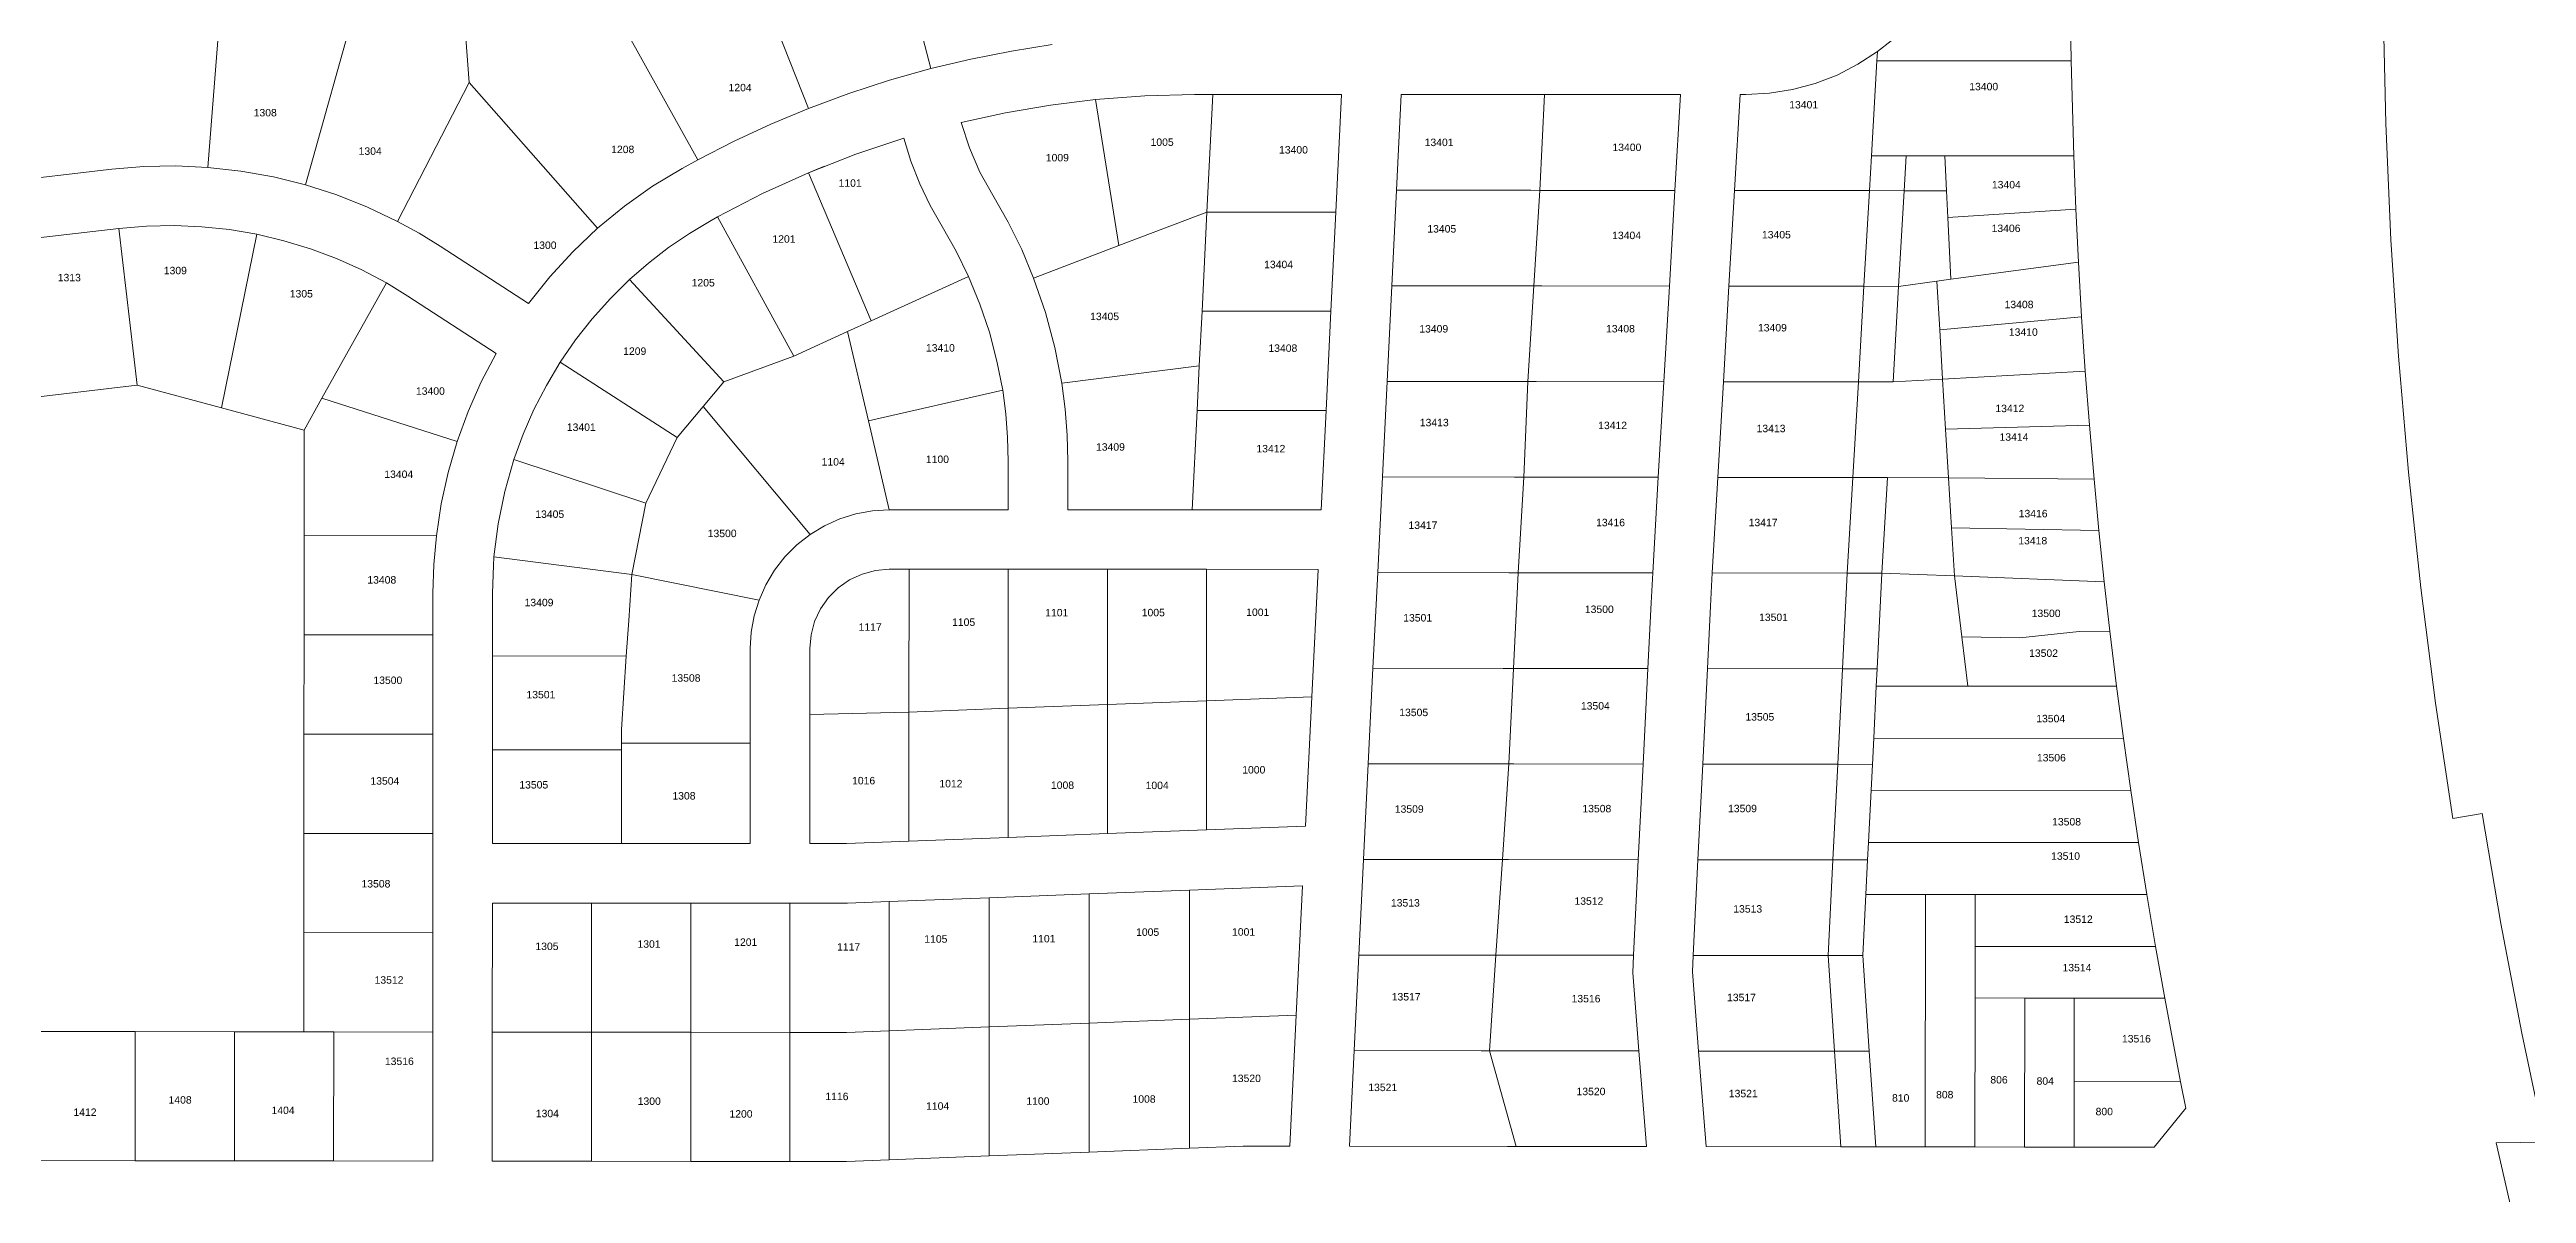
# Model space of a CAD drawing. Header units: feet. Extents: x 865220 to 5618803, y -2240498 to 1935234.
# Drawn here: x 2807107 to 2809603, y 969518 to 970670 of the extents above; entities that cross this region are included whole.
import ezdxf
from ezdxf.enums import TextEntityAlignment as Align

# ---------------------------------------------------------------- set-up
doc = ezdxf.new("R2010")
doc.units = ezdxf.units.FT
doc.header["$LTSCALE"] = 0.015
doc.header["$MEASUREMENT"] = 0
doc.layers.add('Dakota County Addresses', color=7, linetype='Continuous')
doc.layers.add('Dakota County Parcels', color=7, linetype='Continuous')
doc.styles.add('Dimensions 100', font='arial.ttf')

# ---------------------------------------------------------------- blocks, each defined once
blk = doc.blocks.new('ACMAP_ANN_TEMPLATE_Dakota County Addresses')
at = {"layer": 'Dakota County Addresses', "style": 'Dimensions 100'}
blk.add_attdef('DakotaCountyAddress', text='', height=50, dxfattribs=at).set_placement((0, 0), align=Align.CENTER)

msp = doc.modelspace()

# ---------------------------------------------------------------- linework, layer by layer
at = {"layer": 'Dakota County Parcels', "lineweight": 5}
for p, q in [((2807266.4, 970551.8), (2807286.8, 970815.9)), ((2807364.6, 970534.2), (2807443.7, 970815.9)), ((2807529.7, 970637.4), (2807516.3, 970815.9)), ((2807617.1, 970815.9), (2807760.3, 970559.5)), ((2807790.8, 970815.9), (2807871.6, 970611.1)), ((2807952.5, 970815.9), (2807995.1, 970651.3)), ((2808943.2, 970563.5), (2808948.8, 970659.1)), ((2808948.8, 970659.1), (2808949.3, 970668.5)), ((2808948.8, 970659.1), (2809144.5, 970659.1)), ((2809144.1, 970678.9), (2809144.5, 970659.1)), ((2809144.5, 970659.1), (2809147.1, 970563.5)), ((2807457.4, 970497.4), (2807529.7, 970637.4)), ((2807529.7, 970637.4), (2807659.2, 970490.5)), ((2808184.5, 970473), (2808161.1, 970620.2)), ((2808260.9, 970625.2), (2808279.2, 970625.2)), ((2808273.3, 970506.8), (2808279.2, 970625.2)), ((2808279.2, 970625.2), (2808409.1, 970625.2)), ((2808403.3, 970506.8), (2808409.1, 970625.2)), ((2808464.5, 970528.8), (2808469.2, 970625.2)), ((2808609, 970528.6), (2808613.8, 970625.2)), ((2808745.1, 970528.5), (2808750.7, 970625.2)), ((2808805.2, 970528.4), (2808810.8, 970625.2)), ((2808810.8, 970625.2), (2808816.7, 970625.2)), ((2807760.3, 970559.5), (2807744.3, 970550.7)), ((2808941.2, 970528.3), (2808943.2, 970563.5)), ((2808943.2, 970563.5), (2808978.2, 970563.5)), ((2808976.2, 970528.2), (2808978.2, 970563.5)), ((2808978.2, 970563.5), (2809017.2, 970563.5)), ((2809017.2, 970563.5), (2809018.9, 970528.2)), ((2809017.2, 970563.5), (2809147.1, 970563.5)), ((2809147.1, 970563.5), (2809149.2, 970509.8)), ((2806977, 970527.3), (2807169.5, 970549.9)), ((2807887.9, 970552.9), (2807871.8, 970546.3)), ((2807871.8, 970546.3), (2807934.8, 970397.1)), ((2808184.5, 970473), (2808273.3, 970506.8)), ((2808268.4, 970406.8), (2808273.3, 970506.8)), ((2808273.3, 970506.8), (2808403.3, 970506.8)), ((2808398.4, 970406.8), (2808403.3, 970506.8)), ((2808459.7, 970432.5), (2808464.5, 970528.8)), ((2808603, 970432.3), (2808609, 970528.6)), ((2808739.5, 970432.2), (2808745.1, 970528.5)), ((2808799.6, 970432.1), (2808805.2, 970528.4)), ((2808805.2, 970528.4), (2808941.2, 970528.3)), ((2808935.6, 970432), (2808941.2, 970528.3)), ((2808941.2, 970528.3), (2808976.2, 970528.2)), ((2808970.6, 970431.9), (2808976.2, 970528.2)), ((2808976.2, 970528.2), (2809018.9, 970528.2)), ((2809020.2, 970501.2), (2809018.9, 970528.2)), ((2809020.2, 970501.2), (2809149.2, 970509.8)), ((2809149.2, 970509.8), (2809151.8, 970456.2)), ((2807057.3, 970476.3), (2807176.4, 970490.3)), ((2807176.4, 970490.3), (2807194.9, 970332.4)), ((2807280.1, 970309.4), (2807315.7, 970484.4)), ((2807779.9, 970501.9), (2807773.5, 970498.3)), ((2807779.9, 970501.9), (2807856.9, 970361.6)), ((2809023.1, 970439), (2809020.2, 970501.2)), ((2807500.6, 970472.3), (2807589.5, 970414.6)), ((2808098.7, 970440.3), (2808184.5, 970473)), ((2809023.1, 970439), (2809151.8, 970456.2)), ((2809151.8, 970456.2), (2809155, 970401.3)), ((2807381.3, 970319.2), (2807446.2, 970435.3)), ((2807467.9, 970422), (2807446.2, 970435.3)), ((2807691.4, 970438.8), (2807786.4, 970335.9)), ((2807934.8, 970397.1), (2808033.1, 970441.9)), ((2808455, 970336.2), (2808459.7, 970432.5)), ((2808597, 970336), (2808603, 970432.3)), ((2808733.9, 970335.9), (2808739.5, 970432.2)), ((2808794, 970335.8), (2808799.6, 970432.1)), ((2808799.6, 970432.1), (2808935.6, 970432)), ((2808930, 970335.7), (2808935.6, 970432)), ((2808935.6, 970432), (2808970.6, 970431.9)), ((2808965, 970335.6), (2808970.6, 970431.9)), ((2808970.6, 970431.9), (2809009, 970437.1)), ((2809009, 970437.1), (2809023.1, 970439)), ((2809009, 970437.1), (2809012, 970388.1)), ((2807467.9, 970422), (2807556.8, 970364.3)), ((2808265.7, 970352), (2808268.4, 970406.8)), ((2808268.4, 970406.8), (2808398.4, 970406.8)), ((2808393.4, 970306.8), (2808398.4, 970406.8)), ((2807856.9, 970361.6), (2807911.1, 970386.3)), ((2807911.1, 970386.3), (2807934.8, 970397.1)), ((2807911.1, 970386.3), (2807932.1, 970296.5)), ((2809012, 970388.1), (2809155, 970401.3)), ((2809012, 970388.1), (2809014.9, 970338.4)), ((2809155, 970401.3), (2809158.7, 970346.5)), ((2807786.4, 970335.9), (2807856.9, 970361.6)), ((2807075.8, 970318.4), (2807194.9, 970332.4)), ((2807194.9, 970332.4), (2807280.1, 970309.4)), ((2807621.5, 970355.5), (2807739.2, 970279.8)), ((2807765.4, 970310.9), (2807786.4, 970335.9)), ((2808127.1, 970334.3), (2808265.7, 970352)), ((2808263.5, 970306.8), (2808265.7, 970352)), ((2808450.2, 970239.9), (2808455, 970336.2)), ((2808592.9, 970239.7), (2808597, 970336)), ((2808728.3, 970239.6), (2808733.9, 970335.9)), ((2808788.4, 970239.5), (2808794, 970335.8)), ((2808794, 970335.8), (2808930, 970335.7)), ((2808924.4, 970239.4), (2808930, 970335.7)), ((2808930, 970335.7), (2808965, 970335.6)), ((2808965, 970335.6), (2809014.9, 970338.4)), ((2809014.9, 970338.4), (2809158.7, 970346.5)), ((2809014.9, 970338.4), (2809017.9, 970288.2)), ((2809158.7, 970346.5), (2809162.9, 970292.1)), ((2807280.1, 970309.4), (2807363.2, 970286.9)), ((2807363.2, 970286.9), (2807381.3, 970319.2)), ((2807381.3, 970319.2), (2807517.5, 970275.5)), ((2807739.2, 970279.8), (2807765.4, 970310.9)), ((2807765.4, 970310.9), (2807873.3, 970181.9)), ((2807932.1, 970296.5), (2808067.5, 970327.3)), ((2808258.5, 970206.9), (2808263.5, 970306.8)), ((2808263.5, 970306.8), (2808393.4, 970306.8)), ((2808388.5, 970206.8), (2808393.4, 970306.8)), ((2807363.2, 970180.9), (2807363.2, 970286.9)), ((2807932.1, 970296.5), (2807953.1, 970206.9)), ((2809017.9, 970288.2), (2809162.9, 970292.1)), ((2809017.9, 970288.2), (2809020.9, 970238.9)), ((2809162.9, 970292.1), (2809167.6, 970237.8)), ((2807574.7, 970257.4), (2807707.7, 970213.6)), ((2807707.7, 970213.6), (2807739.2, 970279.8)), ((2808073.1, 970206.9), (2808073.1, 970255.8)), ((2808133.1, 970206.9), (2808133.1, 970255.8)), ((2808445.5, 970143.6), (2808450.2, 970239.9)), ((2808587.2, 970143.4), (2808592.9, 970239.7)), ((2808722.8, 970143.3), (2808728.3, 970239.6)), ((2808782.8, 970143.2), (2808788.4, 970239.5)), ((2808788.4, 970239.5), (2808924.4, 970239.4)), ((2808918.8, 970143), (2808924.4, 970239.4)), ((2808924.4, 970239.4), (2808959.4, 970239.3)), ((2808953.8, 970143), (2808959.4, 970239.3)), ((2808959.4, 970239.3), (2809020.9, 970238.9)), ((2809020.9, 970238.9), (2809167.6, 970237.8)), ((2809020.9, 970238.9), (2809023.9, 970188.6)), ((2809167.6, 970237.8), (2809172.5, 970186.1)), ((2807693.8, 970141.7), (2807707.7, 970213.6)), ((2807953.1, 970206.9), (2808073.1, 970206.9)), ((2808133.1, 970206.9), (2808258.5, 970206.9)), ((2808258.5, 970206.9), (2808388.5, 970206.8)), ((2809023.9, 970188.6), (2809172.5, 970186.1)), ((2809023.9, 970188.6), (2809026.8, 970140.2)), ((2809172.5, 970186.1), (2809177.9, 970134.4)), ((2807363.2, 970180.9), (2807496.6, 970180.6)), ((2807363.2, 970080.9), (2807363.2, 970180.9)), ((2807554.7, 970159.6), (2807554.1, 970150.7)), ((2807693.8, 970141.7), (2807554.7, 970159.6)), ((2807554.1, 970150.7), (2807553.2, 970123)), ((2807690.6, 970095.4), (2807693.8, 970141.7)), ((2807693.8, 970141.7), (2807821.9, 970115.8)), ((2807953.1, 970146.9), (2807973.1, 970146.9)), ((2807973, 970003), (2807973.1, 970146.9)), ((2807973.1, 970146.9), (2808073.1, 970146.9)), ((2808073, 970006.9), (2808073.1, 970146.9)), ((2808073.1, 970146.9), (2808173.1, 970146.9)), ((2808173, 970010.7), (2808173.1, 970146.9)), ((2808173.1, 970146.9), (2808273, 970146.9)), ((2808273, 970014.5), (2808273, 970146.9)), ((2808273, 970146.9), (2808385.6, 970146.8)), ((2808379.2, 970018.5), (2808385.6, 970146.8)), ((2808440.7, 970047.3), (2808445.5, 970143.6)), ((2808582.4, 970047.1), (2808587.2, 970143.4)), ((2808721, 970113.1), (2808722.8, 970143.3)), ((2808780.9, 970109.9), (2808782.8, 970143.2)), ((2808782.8, 970143.2), (2808918.8, 970143)), ((2808914, 970046.8), (2808918.8, 970143)), ((2808918.8, 970143), (2808953.8, 970143)), ((2808949, 970046.7), (2808953.8, 970143)), ((2808953.8, 970143), (2809026.8, 970140.2)), ((2809026.8, 970140.2), (2809034.3, 970078.8)), ((2809026.8, 970140.2), (2809177.9, 970134.4)), ((2809177.9, 970134.4), (2809183.5, 970084.7)), ((2807493.2, 970080.8), (2807493.2, 970123)), ((2807553.2, 970100.7), (2807553.2, 970123)), ((2808717.7, 970047), (2808721, 970113.1)), ((2808777.8, 970046.9), (2808780.9, 970109.9)), ((2807553.1, 970059.7), (2807553.2, 970100.7)), ((2807688.1, 970059.5), (2807690.6, 970095.4)), ((2809092.8, 970077.9), (2809152.5, 970084.3)), ((2809152.5, 970084.3), (2809183.5, 970084.7)), ((2809183.5, 970084.7), (2809190.3, 970029.1)), ((2807363.1, 969980.9), (2807363.2, 970080.9)), ((2807363.2, 970080.9), (2807493.2, 970080.8)), ((2807493.1, 969980.8), (2807493.2, 970080.8)), ((2807553.1, 969985.7), (2807553.1, 970059.7)), ((2807553.1, 970059.7), (2807688.1, 970059.5)), ((2807683.1, 969985.7), (2807688.1, 970059.5)), ((2807813.1, 969971.7), (2807813.1, 970067)), ((2807873.1, 970000.6), (2807873.1, 970067)), ((2809034.3, 970078.8), (2809040.3, 970029.2)), ((2809034.3, 970078.8), (2809092.8, 970077.9)), ((2808436, 969951), (2808440.7, 970047.3)), ((2808577.7, 969950.8), (2808582.4, 970047.1)), ((2808713, 969950.7), (2808717.7, 970047)), ((2808773.1, 969950.6), (2808777.8, 970046.9)), ((2808777.8, 970046.9), (2808914, 970046.8)), ((2808909.2, 969950.5), (2808914, 970046.8)), ((2808914, 970046.8), (2808949, 970046.7)), ((2808948.1, 970029.2), (2808949, 970046.7)), ((2807973, 970003), (2808073, 970006.9)), ((2808073, 970006.9), (2808173, 970010.7)), ((2808073, 969876.9), (2808073, 970006.9)), ((2808173, 970010.7), (2808273, 970014.5)), ((2808173, 969880.7), (2808173, 970010.7)), ((2808273, 970014.5), (2808379.2, 970018.5)), ((2808273, 969884.5), (2808273, 970014.5)), ((2808372.8, 969888.3), (2808379.2, 970018.5)), ((2808945.5, 969976.8), (2808948.1, 970029.2)), ((2808948.1, 970029.2), (2809040.3, 970029.2)), ((2809040.3, 970029.2), (2809190.3, 970029.1)), ((2809190.3, 970029.1), (2809197.2, 969976.6)), ((2807553.1, 969965.2), (2807553.1, 969985.7)), ((2807683.1, 969971.7), (2807683.1, 969985.7)), ((2807873.1, 970000.6), (2807973, 970003)), ((2807873.1, 969870.6), (2807873.1, 970000.6)), ((2807973, 969873), (2807973, 970003)), ((2807363.1, 969880.9), (2807363.1, 969980.9)), ((2807363.1, 969980.9), (2807493.1, 969980.8)), ((2807493.1, 969880.8), (2807493.1, 969980.8)), ((2807553.1, 969965.2), (2807683.1, 969965.2)), ((2807553.1, 969870.7), (2807553.1, 969965.2)), ((2807683.1, 969971.7), (2807813.1, 969971.7)), ((2807683.1, 969965.2), (2807683.1, 969971.7)), ((2807683.1, 969870.7), (2807683.1, 969965.2)), ((2807813.1, 969870.7), (2807813.1, 969971.7)), ((2808944.2, 969950.4), (2808945.5, 969976.8)), ((2808945.5, 969976.8), (2809197.2, 969976.6)), ((2809197.2, 969976.6), (2809204.6, 969924.1)), ((2808431.2, 969854.7), (2808436, 969951)), ((2808571.2, 969854.5), (2808577.7, 969950.8)), ((2808708.2, 969854.4), (2808713, 969950.7)), ((2808768.3, 969854.3), (2808773.1, 969950.6)), ((2808773.1, 969950.6), (2808909.2, 969950.5)), ((2808904.4, 969854.2), (2808909.2, 969950.5)), ((2808909.2, 969950.5), (2808944.2, 969950.4)), ((2808942.9, 969924.3), (2808944.2, 969950.4)), ((2808940.2, 969871.6), (2808942.9, 969924.3)), ((2808942.9, 969924.3), (2809204.6, 969924.1)), ((2809204.6, 969924.1), (2809212.4, 969871.7)), ((2808173, 969880.7), (2808273, 969884.5)), ((2808273, 969884.5), (2808372.8, 969888.3)), ((2809529.1, 969896), (2809558.7, 969900.8)), ((2807363.1, 969880.9), (2807493.1, 969880.8)), ((2807363.1, 969781), (2807363.1, 969880.9)), ((2807493.1, 969780.8), (2807493.1, 969880.8)), ((2807553.1, 969870.7), (2807683.1, 969870.7)), ((2807683.1, 969870.7), (2807813.1, 969870.7)), ((2807873.1, 969870.6), (2807910.1, 969870.6)), ((2807910.1, 969870.6), (2807973, 969873)), ((2807973, 969873), (2808073, 969876.9)), ((2808073, 969876.9), (2808173, 969880.7)), ((2808939.4, 969854.1), (2808940.2, 969871.6)), ((2808940.2, 969871.6), (2809212.4, 969871.7)), ((2809212.4, 969871.7), (2809220.8, 969819.3)), ((2808426.5, 969758.4), (2808431.2, 969854.7)), ((2808564.7, 969758.2), (2808571.2, 969854.5)), ((2808703.5, 969758.1), (2808708.2, 969854.4)), ((2808763.6, 969758), (2808768.3, 969854.3)), ((2808768.3, 969854.3), (2808904.4, 969854.2)), ((2808899.5, 969757.8), (2808904.4, 969854.2)), ((2808904.4, 969854.2), (2808939.4, 969854.1)), ((2808937.6, 969819.5), (2808939.4, 969854.1)), ((2807553, 969680.8), (2807553.1, 969810.7)), ((2807553.1, 969810.7), (2807653.1, 969810.7)), ((2807653, 969680.7), (2807653.1, 969810.7)), ((2807653.1, 969810.7), (2807753.1, 969810.7)), ((2807753, 969680.6), (2807753.1, 969810.7)), ((2807753.1, 969810.7), (2807853, 969810.7)), ((2807853, 969810.7), (2807911.2, 969810.6)), ((2807853, 969680.5), (2807853, 969810.7)), ((2807911.2, 969810.6), (2807953, 969812.2)), ((2807953, 969812.2), (2808053.9, 969816.1)), ((2807953, 969682.1), (2807953, 969812.2)), ((2808053.9, 969816.1), (2808154.8, 969819.9)), ((2808053.9, 969686), (2808053.9, 969816.1)), ((2808154.8, 969819.9), (2808255.7, 969823.8)), ((2808154.8, 969689.8), (2808154.8, 969819.9)), ((2808255.7, 969823.8), (2808369.8, 969828.1)), ((2808255.7, 969693.7), (2808255.7, 969823.8)), ((2808363.4, 969697.8), (2808369.8, 969828.1)), ((2808934.5, 969757.8), (2808937.6, 969819.5)), ((2808997.8, 969819.4), (2808937.6, 969819.5)), ((2808997.8, 969819.4), (2808997.5, 969565.1)), ((2809047.8, 969819.4), (2808997.8, 969819.4)), ((2809047.7, 969767.1), (2809047.8, 969819.4)), ((2809047.8, 969819.4), (2809220.8, 969819.3)), ((2809220.8, 969819.3), (2809229.6, 969766.8)), ((2807363.1, 969681), (2807363.1, 969781)), ((2807363.1, 969781), (2807493.1, 969780.8)), ((2807493, 969680.8), (2807493.1, 969780.8)), ((2808421.7, 969662.1), (2808426.5, 969758.4)), ((2808558.2, 969661.9), (2808564.7, 969758.2)), ((2808702.6, 969740.6), (2808703.5, 969758.1)), ((2808762.7, 969741.5), (2808763.6, 969758)), ((2808763.6, 969758), (2808899.5, 969757.8)), ((2808899.5, 969757.8), (2808934.5, 969757.8)), ((2808899.5, 969757.8), (2808906, 969661.5)), ((2808941, 969661.5), (2808934.5, 969757.8)), ((2809229.6, 969766.8), (2809047.7, 969767.1)), ((2809047.7, 969715.1), (2809047.7, 969767.1)), ((2809229.6, 969766.8), (2809238.8, 969714.8)), ((2808702.6, 969740.6), (2808708.8, 969661.8)), ((2808762.7, 969741.5), (2808769, 969661.7)), ((2809047.5, 969565.1), (2809047.7, 969715.1)), ((2809047.7, 969715.1), (2809097.7, 969715)), ((2809097.5, 969565), (2809097.7, 969715)), ((2809097.7, 969715), (2809147.7, 969714.9)), ((2809147.6, 969631), (2809147.7, 969714.9)), ((2809147.7, 969714.9), (2809238.8, 969714.8)), ((2809238.8, 969714.8), (2809254.7, 969630.8)), ((2807910, 969680.5), (2807953, 969682.1)), ((2807953, 969682.1), (2807952.9, 969552)), ((2807953, 969682.1), (2808053.9, 969686)), ((2808053.8, 969556), (2808053.9, 969686)), ((2808053.9, 969686), (2808154.8, 969689.8)), ((2808154.8, 969689.8), (2808255.7, 969693.7)), ((2808154.8, 969559.9), (2808154.8, 969689.8)), ((2808255.7, 969693.7), (2808363.4, 969697.8)), ((2808255.7, 969563.8), (2808255.7, 969693.7)), ((2808356.9, 969565.9), (2808363.4, 969697.8)), ((2807093.1, 969681.3), (2807193.1, 969681.2)), ((2807193, 969551.2), (2807193.1, 969681.2)), ((2807193.1, 969681.2), (2807293.1, 969681)), ((2807293, 969551.1), (2807293.1, 969681)), ((2807293.1, 969681), (2807363.1, 969681)), ((2807363.1, 969681), (2807393.1, 969680.9)), ((2807393, 969551), (2807393.1, 969680.9)), ((2807393.1, 969680.9), (2807493, 969680.8)), ((2807493, 969550.8), (2807493, 969680.8)), ((2807653, 969680.7), (2807553, 969680.8)), ((2807553, 969550.8), (2807553, 969680.8)), ((2807653, 969550.7), (2807653, 969680.7)), ((2807653, 969680.7), (2807753, 969680.6)), ((2807753, 969550.5), (2807753, 969680.6)), ((2807753, 969680.6), (2807853, 969680.5)), ((2807853, 969680.5), (2807910, 969680.5)), ((2807853, 969550.4), (2807853, 969680.5)), ((2808417, 969565.8), (2808421.7, 969662.1)), ((2808558.2, 969661.9), (2808585.1, 969565.6)), ((2808708.8, 969661.8), (2808716.3, 969565.4)), ((2808769, 969661.7), (2808906, 969661.5)), ((2808769, 969661.7), (2808776.5, 969565.4)), ((2808906, 969661.5), (2808912.5, 969565.2)), ((2808906, 969661.5), (2808941, 969661.5)), ((2808941, 969661.5), (2808947.5, 969565.2)), ((2809147.5, 969565), (2809147.6, 969631)), ((2809147.6, 969631), (2809254.7, 969630.8)), ((2809254.7, 969630.8), (2809260.1, 969604)), ((2809228.1, 969564.9), (2809260.1, 969604)), ((2808053.8, 969556), (2808154.8, 969559.9)), ((2808154.8, 969559.9), (2808255.7, 969563.8)), ((2808255.7, 969563.8), (2808309.8, 969565.9)), ((2808309.8, 969565.9), (2808356.9, 969565.9)), ((2808776.5, 969565.4), (2808912.5, 969565.2)), ((2808912.5, 969565.2), (2808947.5, 969565.2)), ((2808947.5, 969565.2), (2808997.5, 969565.1)), ((2808997.5, 969565.1), (2809047.5, 969565.1)), ((2809047.5, 969565.1), (2809097.5, 969565)), ((2809097.5, 969565), (2809147.5, 969565)), ((2809147.5, 969565), (2809228.1, 969564.9)), ((2809622.1, 969570), (2809573, 969569.3)), ((2809589.1, 969498.6), (2809573, 969569.3)), ((2807093.1, 969551.3), (2807193, 969551.2)), ((2807193, 969551.2), (2807293, 969551.1)), ((2807293, 969551.1), (2807393, 969551)), ((2807393, 969551), (2807493, 969550.8)), ((2807553, 969550.8), (2807653, 969550.7)), ((2807653, 969550.7), (2807753, 969550.5)), ((2807753, 969550.5), (2807853, 969550.4)), ((2807853, 969550.4), (2807910, 969550.4)), ((2807910, 969550.4), (2807952.9, 969552)), ((2807952.9, 969552), (2808053.8, 969556))]:
    msp.add_line(p, q, dxfattribs=at)
for points in [[(2809458.9, 970713.1), (2809461.7, 970595.9), (2809466.9, 970478.8), (2809474.5, 970361.7), (2809484.5, 970244.9), (2809496.9, 970128.3), (2809511.8, 970012), (2809529.1, 969896)], [(2808949.3, 970668.5), (2808963, 970679.3), (2808975.8, 970691.1)], [(2808117.2, 970675.4), (2808076.2, 970668.9), (2808035.5, 970660.9), (2807995.1, 970651.3)], [(2808816.7, 970625.2), (2808840.3, 970626.5), (2808863.6, 970630.2), (2808886.5, 970636.3), (2808908.5, 970644.8), (2808929.5, 970655.6), (2808949.3, 970668.5)], [(2807995.1, 970651.3), (2807953.5, 970639.5), (2807912.3, 970626.1), (2807871.6, 970611.1)], [(2807871.6, 970611.1), (2807833.9, 970595.3), (2807796.8, 970578.1), (2807760.3, 970559.5)], [(2808161.1, 970620.2), (2808115.6, 970614.5), (2808070.4, 970606.8), (2808025.6, 970597.1)], [(2808260.9, 970625.2), (2808210.9, 970623.9), (2808161.1, 970620.2)], [(2808469.2, 970625.2), (2808605.5, 970625.2), (2808613.8, 970625.2)], [(2808613.8, 970625.2), (2808622, 970625.2), (2808750.7, 970625.2)], [(2807967.7, 970581.2), (2807919.3, 970565), (2807871.8, 970546.3)], [(2807967.7, 970581.2), (2807975, 970558), (2807983.9, 970535.3), (2807994.4, 970513.4), (2808006.4, 970492.2)], [(2808025.6, 970597.1), (2808033.9, 970571.6), (2808044.6, 970547), (2808057.5, 970523.6)], [(2807266.4, 970551.8), (2807234, 970553.2), (2807201.7, 970552.6), (2807169.5, 970549.9)], [(2807364.6, 970534.2), (2807332.3, 970542.2), (2807299.5, 970548.1), (2807266.4, 970551.8)], [(2807457.4, 970497.4), (2807427.3, 970511.7), (2807396.4, 970524), (2807364.6, 970534.2)], [(2807744.3, 970550.7), (2807714.5, 970532.7), (2807686.1, 970512.6), (2807659.2, 970490.5)], [(2807871.8, 970546.3), (2807825.3, 970525.3), (2807779.9, 970501.9)], [(2808098.7, 970440.3), (2808086.7, 970468.9), (2808072.9, 970496.7), (2808057.5, 970523.6)], [(2808464.5, 970528.8), (2808599.9, 970528.7), (2808609, 970528.6)], [(2808609, 970528.6), (2808616.4, 970528.6), (2808745.1, 970528.5)], [(2807315.7, 970484.4), (2807288.1, 970489.1), (2807260.3, 970492), (2807232.3, 970493.2), (2807204.3, 970492.6), (2807176.4, 970490.3)], [(2807446.2, 970435.3), (2807421.4, 970448.4), (2807395.9, 970459.9), (2807369.7, 970469.7), (2807343, 970477.9), (2807315.7, 970484.4)], [(2807500.6, 970472.3), (2807479.4, 970485.4), (2807457.4, 970497.4)], [(2807659.2, 970490.5), (2807634.2, 970466.8), (2807610.9, 970441.5), (2807589.5, 970414.6)], [(2807773.5, 970498.3), (2807751.7, 970485.3), (2807730.7, 970471), (2807710.6, 970455.4), (2807691.4, 970438.8)], [(2808033.1, 970441.9), (2808020.5, 970467.4), (2808006.4, 970492.2)], [(2807691.4, 970438.8), (2807672, 970419.6), (2807653.8, 970399.3), (2807637, 970377.9), (2807621.5, 970355.5)], [(2808067.5, 970327.3), (2808061.7, 970356.7), (2808054.1, 970385.7), (2808044.5, 970414.1), (2808033.1, 970441.9)], [(2808127.1, 970334.3), (2808120.2, 970370.3), (2808110.7, 970405.7), (2808098.7, 970440.3)], [(2808459.7, 970432.5), (2808594.4, 970432.4), (2808603, 970432.3)], [(2808603, 970432.3), (2808610.8, 970432.3), (2808739.5, 970432.2)], [(2807556.8, 970364.3), (2807541.7, 970335.6), (2807528.6, 970305.9), (2807517.5, 970275.5)], [(2807621.5, 970355.5), (2807607.5, 970332.1), (2807595, 970307.9), (2807584.1, 970283), (2807574.7, 970257.4)], [(2808133.1, 970255.8), (2808132.4, 970282), (2808130.4, 970308.2), (2808127.1, 970334.3)], [(2808455, 970336.2), (2808588.8, 970336.1), (2808597, 970336)], [(2808597, 970336), (2808605.2, 970336), (2808733.9, 970335.9)], [(2808073.1, 970255.8), (2808072.5, 970279.7), (2808070.6, 970303.6), (2808067.5, 970327.3)], [(2807517.5, 970275.5), (2807508.5, 970244.3), (2807501.5, 970212.7), (2807496.6, 970180.6)], [(2807574.7, 970257.4), (2807565.5, 970225.4), (2807558.9, 970192.7), (2807554.7, 970159.6)], [(2808450.2, 970239.9), (2808583.3, 970239.8), (2808592.9, 970239.7)], [(2808592.9, 970239.7), (2808599.6, 970239.7), (2808728.3, 970239.6)], [(2807953.1, 970206.9), (2807936.2, 970205.9), (2807919.5, 970202.8), (2807903.3, 970197.8), (2807887.8, 970190.8), (2807873.3, 970181.9)], [(2807873.3, 970181.9), (2807859.9, 970171.4), (2807848, 970159.4), (2807837.5, 970146), (2807828.8, 970131.4), (2807821.9, 970115.8)], [(2807496.6, 970180.6), (2807494, 970151.9), (2807493.2, 970123)], [(2807953.1, 970146.9), (2807939.2, 970145.7), (2807925.8, 970142.1), (2807913.1, 970136.2), (2807901.7, 970128.2), (2807891.8, 970118.4), (2807883.8, 970107), (2807877.9, 970094.3), (2807874.3, 970080.9), (2807873.1, 970067)], [(2808445.5, 970143.6), (2808577.7, 970143.4), (2808587.2, 970143.4)], [(2808587.2, 970143.4), (2808594, 970143.4), (2808722.8, 970143.3)], [(2807821.9, 970115.8), (2807817.1, 970100), (2807814.1, 970083.6), (2807813.1, 970067)], [(2808440.7, 970047.3), (2808572.1, 970047.1), (2808582.4, 970047.1)], [(2808582.4, 970047.1), (2808588.4, 970047.1), (2808717.7, 970047)], [(2808436, 969951), (2808566.6, 969950.8), (2808577.7, 969950.8)], [(2808577.7, 969950.8), (2808582.8, 969950.8), (2808713, 969950.7)], [(2809558.7, 969900.8), (2809577.8, 969790.1), (2809598.9, 969679.8), (2809622.1, 969570)], [(2808431.2, 969854.7), (2808561, 969854.5), (2808571.2, 969854.5)], [(2808571.2, 969854.5), (2808577.2, 969854.5), (2808708.2, 969854.4)], [(2808426.5, 969758.4), (2808555.5, 969758.2), (2808564.7, 969758.2)], [(2808564.7, 969758.2), (2808571.6, 969758.2), (2808703.5, 969758.1)], [(2808421.7, 969662.1), (2808549.9, 969661.9), (2808558.2, 969661.9)], [(2808558.2, 969661.9), (2808566.7, 969661.9), (2808708.8, 969661.8)], [(2808417, 969565.8), (2808576.5, 969565.6), (2808585.1, 969565.6)], [(2808585.1, 969565.6), (2808593.6, 969565.6), (2808716.3, 969565.4)]]:
    msp.add_lwpolyline(points, dxfattribs=at)

# ---------------------------------------------------------------- block references
at = {"layer": 'Dakota County Addresses', "lineweight": 5, "xscale": 0.15, "yscale": 0.15, "zscale": 0.15}
for p, values in [((2807802.8, 970628.4), {'DakotaCountyAddress': '1204'}), ((2809056.4, 970629.4), {'DakotaCountyAddress': '13400'}), ((2807324.1, 970603.1), {'DakotaCountyAddress': '1308'}), ((2808874.9, 970611.1), {'DakotaCountyAddress': '13401'}), ((2808228.2, 970573.4), {'DakotaCountyAddress': '1005'}), ((2808507.4, 970573.2), {'DakotaCountyAddress': '13401'}), ((2807429.9, 970564.4), {'DakotaCountyAddress': '1304'}), ((2807684.5, 970566.1), {'DakotaCountyAddress': '1208'}), ((2808122.6, 970557.8), {'DakotaCountyAddress': '1009'}), ((2808360.6, 970565.7), {'DakotaCountyAddress': '13400'}), ((2808696.7, 970568.2), {'DakotaCountyAddress': '13400'}), ((2807913.7, 970532.2), {'DakotaCountyAddress': '1101'}), ((2809079.2, 970530.6), {'DakotaCountyAddress': '13404'}), ((2807847, 970475.9), {'DakotaCountyAddress': '1201'}), ((2808510.1, 970486.1), {'DakotaCountyAddress': '13405'}), ((2808696.4, 970479.5), {'DakotaCountyAddress': '13404'}), ((2808847.4, 970480.2), {'DakotaCountyAddress': '13405'}), ((2809078.9, 970486.6), {'DakotaCountyAddress': '13406'}), ((2807606.1, 970469.6), {'DakotaCountyAddress': '1300'}), ((2808345.6, 970450.2), {'DakotaCountyAddress': '13404'}), ((2807126.6, 970437), {'DakotaCountyAddress': '1313'}), ((2807233.5, 970444.1), {'DakotaCountyAddress': '1309'}), ((2807765.6, 970431.8), {'DakotaCountyAddress': '1205'}), ((2807360.5, 970420.7), {'DakotaCountyAddress': '1305'}), ((2809092, 970409.9), {'DakotaCountyAddress': '13408'}), ((2808170.2, 970397.9), {'DakotaCountyAddress': '13405'}), ((2808502, 970385.4), {'DakotaCountyAddress': '13409'}), ((2808690.2, 970385.5), {'DakotaCountyAddress': '13408'}), ((2808843.4, 970386.5), {'DakotaCountyAddress': '13409'}), ((2809096.3, 970382.1), {'DakotaCountyAddress': '13410'}), ((2807696.6, 970362.9), {'DakotaCountyAddress': '1209'}), ((2808004.7, 970366.2), {'DakotaCountyAddress': '13410'}), ((2808349.9, 970365.9), {'DakotaCountyAddress': '13408'}), ((2807490.6, 970322.7), {'DakotaCountyAddress': '13400'}), ((2809082.7, 970305.2), {'DakotaCountyAddress': '13412'}), ((2807642.7, 970286.3), {'DakotaCountyAddress': '13401'}), ((2808502.5, 970291), {'DakotaCountyAddress': '13413'}), ((2808682.3, 970288.1), {'DakotaCountyAddress': '13412'}), ((2808842, 970285), {'DakotaCountyAddress': '13413'}), ((2809086.9, 970276.4), {'DakotaCountyAddress': '13414'}), ((2807896.6, 970251.4), {'DakotaCountyAddress': '1104'}), ((2808001.7, 970254), {'DakotaCountyAddress': '1100'}), ((2808176.1, 970266.4), {'DakotaCountyAddress': '13409'}), ((2808337.8, 970264.7), {'DakotaCountyAddress': '13412'}), ((2807458.7, 970238.9), {'DakotaCountyAddress': '13404'}), ((2807610.9, 970198.7), {'DakotaCountyAddress': '13405'}), ((2809106.2, 970199.3), {'DakotaCountyAddress': '13416'}), ((2807784.7, 970179.3), {'DakotaCountyAddress': '13500'}), ((2808491.1, 970187.6), {'DakotaCountyAddress': '13417'}), ((2808680.2, 970190.3), {'DakotaCountyAddress': '13416'}), ((2808834, 970190.3), {'DakotaCountyAddress': '13417'}), ((2809105.8, 970172), {'DakotaCountyAddress': '13418'}), ((2807441.6, 970132.5), {'DakotaCountyAddress': '13408'}), ((2807600.1, 970109.7), {'DakotaCountyAddress': '13409'}), ((2808122, 970099.5), {'DakotaCountyAddress': '1101'}), ((2808219.3, 970099.6), {'DakotaCountyAddress': '1005'}), ((2808324.6, 970099.9), {'DakotaCountyAddress': '1001'}), ((2808668.9, 970102.9), {'DakotaCountyAddress': '13500'}), ((2809119.3, 970098.8), {'DakotaCountyAddress': '13500'}), ((2807933.9, 970085), {'DakotaCountyAddress': '1117'}), ((2808028.1, 970089.9), {'DakotaCountyAddress': '1105'}), ((2808485.8, 970094.3), {'DakotaCountyAddress': '13501'}), ((2808844.5, 970094.8), {'DakotaCountyAddress': '13501'}), ((2809116.7, 970058.7), {'DakotaCountyAddress': '13502'}), ((2807447.7, 970031.4), {'DakotaCountyAddress': '13500'}), ((2807748.3, 970033.7), {'DakotaCountyAddress': '13508'}), ((2807602, 970016.9), {'DakotaCountyAddress': '13501'}), ((2808481.8, 969999), {'DakotaCountyAddress': '13505'}), ((2808664.9, 970005.6), {'DakotaCountyAddress': '13504'}), ((2808830.7, 969994.5), {'DakotaCountyAddress': '13505'}), ((2809123.9, 969992.8), {'DakotaCountyAddress': '13504'}), ((2809124.6, 969953.4), {'DakotaCountyAddress': '13506'}), ((2807444.7, 969930), {'DakotaCountyAddress': '13504'}), ((2807594.8, 969926.1), {'DakotaCountyAddress': '13505'}), ((2807927.3, 969930.3), {'DakotaCountyAddress': '1016'}), ((2808015.3, 969927.3), {'DakotaCountyAddress': '1012'}), ((2808127.8, 969925.7), {'DakotaCountyAddress': '1008'}), ((2808223.2, 969925.5), {'DakotaCountyAddress': '1004'}), ((2808320.6, 969941.2), {'DakotaCountyAddress': '1000'}), ((2807746.2, 969915), {'DakotaCountyAddress': '1308'}), ((2808477.3, 969901.7), {'DakotaCountyAddress': '13509'}), ((2808666.4, 969902.1), {'DakotaCountyAddress': '13508'}), ((2808813.2, 969902.2), {'DakotaCountyAddress': '13509'}), ((2809139.9, 969888.9), {'DakotaCountyAddress': '13508'}), ((2809138.9, 969854.3), {'DakotaCountyAddress': '13510'}), ((2807435.7, 969826.4), {'DakotaCountyAddress': '13508'}), ((2808473.4, 969807.2), {'DakotaCountyAddress': '13513'}), ((2808658.4, 969809), {'DakotaCountyAddress': '13512'}), ((2808818.5, 969801.1), {'DakotaCountyAddress': '13513'}), ((2808213.6, 969777.7), {'DakotaCountyAddress': '1005'}), ((2808310.3, 969777.9), {'DakotaCountyAddress': '1001'}), ((2809151.7, 969790.7), {'DakotaCountyAddress': '13512'}), ((2807608.1, 969763.4), {'DakotaCountyAddress': '1305'}), ((2807711, 969765.7), {'DakotaCountyAddress': '1301'}), ((2807808.5, 969767.6), {'DakotaCountyAddress': '1201'}), ((2807912.2, 969762.8), {'DakotaCountyAddress': '1117'}), ((2808000.1, 969770.8), {'DakotaCountyAddress': '1105'}), ((2808109, 969771.1), {'DakotaCountyAddress': '1101'}), ((2807448.9, 969729.5), {'DakotaCountyAddress': '13512'}), ((2809150.4, 969741.9), {'DakotaCountyAddress': '13514'}), ((2808474.2, 969712.6), {'DakotaCountyAddress': '13517'}), ((2808655.5, 969710.7), {'DakotaCountyAddress': '13516'}), ((2808812.2, 969711.9), {'DakotaCountyAddress': '13517'}), ((2809210.3, 969670.3), {'DakotaCountyAddress': '13516'}), ((2807459.3, 969647.6), {'DakotaCountyAddress': '13516'}), ((2808313.2, 969630.4), {'DakotaCountyAddress': '13520'}), ((2809071.8, 969629), {'DakotaCountyAddress': '806'}), ((2809118.4, 969627.7), {'DakotaCountyAddress': '804'}), ((2807238.3, 969608.7), {'DakotaCountyAddress': '1408'}), ((2807711.2, 969607.4), {'DakotaCountyAddress': '1300'}), ((2807900.4, 969612.2), {'DakotaCountyAddress': '1116'}), ((2808001.9, 969602.5), {'DakotaCountyAddress': '1104'}), ((2808103, 969607.5), {'DakotaCountyAddress': '1100'}), ((2808210, 969609.6), {'DakotaCountyAddress': '1008'}), ((2808450.6, 969621.3), {'DakotaCountyAddress': '13521'}), ((2808660.5, 969617.2), {'DakotaCountyAddress': '13520'}), ((2808814, 969615.1), {'DakotaCountyAddress': '13521'}), ((2808972.7, 969610.7), {'DakotaCountyAddress': '810'}), ((2809017.1, 969614), {'DakotaCountyAddress': '808'}), ((2807142.4, 969596.3), {'DakotaCountyAddress': '1412'}), ((2807342.1, 969598.2), {'DakotaCountyAddress': '1404'}), ((2807608.5, 969595), {'DakotaCountyAddress': '1304'}), ((2807803.7, 969594.6), {'DakotaCountyAddress': '1200'}), ((2809177.9, 969597), {'DakotaCountyAddress': '800'})]:
    msp.add_blockref('ACMAP_ANN_TEMPLATE_Dakota County Addresses', p, dxfattribs=at).add_auto_attribs(values)

doc.saveas('drawing.dxf')
